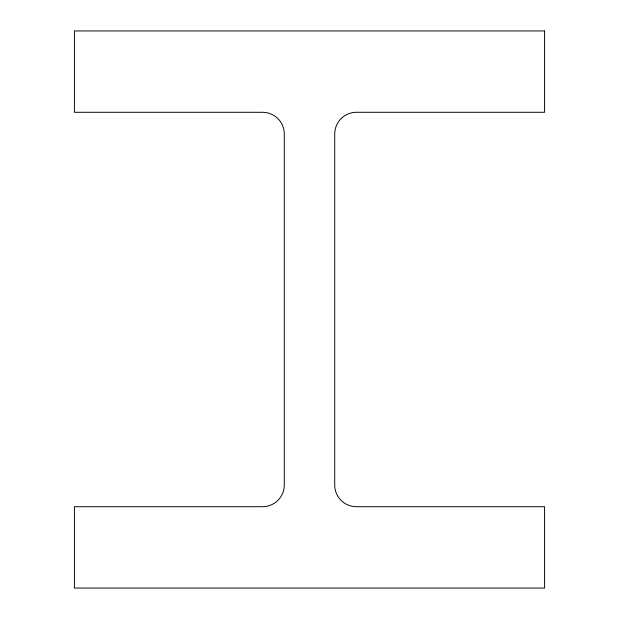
<?xml version="1.0" encoding="UTF-8"?>
<svg xmlns="http://www.w3.org/2000/svg" width="619" height="619" viewBox="0 0 619 619"><rect width="100%" height="100%" fill="white"/><g stroke="black" fill="none" stroke-linecap="round" stroke-linejoin="round"><path stroke-width="0.93" d="M544.581 30.95L74.419 30.95L74.419 112.294L262.595 112.294A21.688 21.688 0 0 1 284.283 133.983L284.283 485.017A21.688 21.688 0 0 1 262.595 506.706L74.419 506.706L74.419 588.05L544.581 588.05L544.581 506.706L356.405 506.706A21.688 21.688 0 0 1 334.717 485.017L334.717 133.983A21.688 21.688 0 0 1 356.405 112.294L544.581 112.294L544.581 30.95"/></g></svg>
